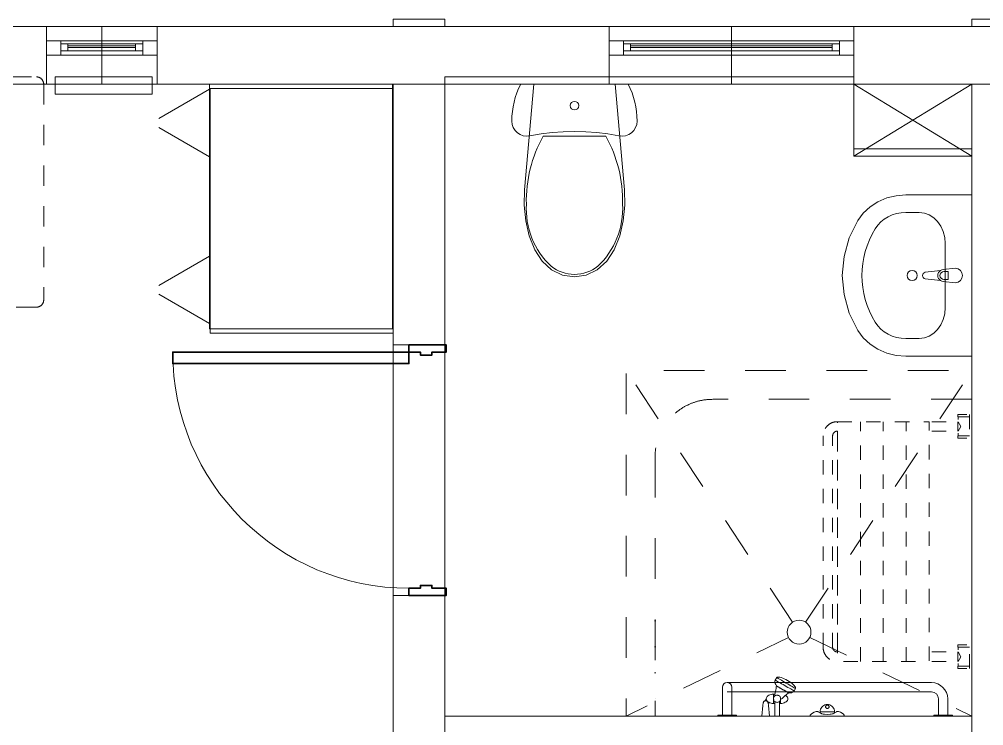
# Model space of a CAD drawing. Header units: millimetres. Extents: x -12392 to 16131, y -4930 to 15514.
# Drawn here: x -6908 to -3559, y 5580 to 8033 of the extents above; entities that cross this region are included whole.
import ezdxf

# ---------------------------------------------------------------- set-up
doc = ezdxf.new("R2010")
doc.units = ezdxf.units.MM
for name, pattern in [('IMPORT-Contour Line', [100, 50, -50]), ('IMPORT-Dashed', [282.222223, 141.111112, -141.111112]), ('IMPORT-Insulation 90', [90, 0, -90, 0, 0]), ('IMPORT-Small Dashed', [141.111111, 70.555556, -70.555556])]:
    doc.linetypes.add(name, pattern=pattern)
for name, color, linetype, lineweight in [('A-Des_ Columns', 250, 'Continuous', 13), ('A-Des_ Columns_Pen_No__183', 7, 'Continuous', 18), ('A-Des_ Columns_Pen_No__81', 251, 'Continuous', 18), ('A-Des_ Fittings General_Pen_No__1', 250, 'Continuous', 13), ('A-Des_ Fittings General_Pen_No__81', 251, 'Continuous', 18), ('A-Des_ Fittings Joinery_Pen_No__81', 251, 'Continuous', 18), ('A-Des_ Fittings Plumbing', 250, 'Continuous', 13), ('A-Des_ Fittings Plumbing_Pen_No__1', 250, 'Continuous', 13), ('A-Des_ Fittings Plumbing_Pen_No__81', 251, 'Continuous', 18), ('A-Des_ Walls', 250, 'Continuous', 13), ('A-Des_ Walls_Pen_No__81', 251, 'Continuous', 18), ('ARCHICAD Windows', 250, 'Continuous', 13), ('ARCHICAD Windows_Pen_No__81', 251, 'Continuous', 18), ('L06 Enlarged Ground Proposed Plan 01_GFEnlarged Proposed Plan 01_dwg', 8, 'Continuous', 13), ('New_A-Des_ Fittings General_Pen_No__1', 250, 'Continuous', 13), ('New_A-Des_ Furniture - Room Chairs _Pen_No__4', 7, 'Continuous', 18), ('New_A-Des_ Walls_Pen_No__27', 7, 'Continuous', 18), ('New_A-Des_ Zones_Pen_No__94', 7, 'Continuous', 18), ('New_ARCHICAD Doors_Pen_No__3', 7, 'Continuous', 18), ('New_ARCHICAD Doors_Pen_No__43', 130, 'Continuous', 35)]:
    doc.layers.add(name, color=color, linetype=linetype, lineweight=lineweight)

# ---------------------------------------------------------------- blocks, each defined once
blk = doc.blocks.new('L06 Enlarged Ground Proposed Plan 01_GFEnlarged Proposed Plan 01_dwg_Wall_21_1-12186666-NEW GROUND FLOOR LAYOUT - ELECTRICAL PROPOSED PLAN 01')
at = {"layer": 'A-Des_ Walls', "color": 10}
for p, q in [((-3510.3, 4128.3), (-3510.3, 6108.3)), ((-3510.3, 4008.3), (-3510.3, 4128.3))]:
    blk.add_line(p, q, dxfattribs=at)
at = {"layer": 'A-Des_ Walls', "color": 10, "flags": 128}
blk.add_lwpolyline([(-3600.3, 8033.3), (-3600.3, 8008.3), (-3510.3, 8008.3), (-3510.3, 8033.3)], close=True, dxfattribs=at)
blk.add_lwpolyline([(-3510.3, 6108.3), (-3510.3, 7808.3), (-3600.3, 7808.3), (-3600.3, 4008.3), (-3510.3, 4008.3)], dxfattribs=at)
at = {"layer": 'A-Des_ Walls_Pen_No__81', "color": 254}
for p, q in [((-3600.3, 7808.3), (-3600.3, 5613.3)), ((-3510.3, 6108.3), (-3510.3, 7808.3)), ((-3510.3, 4128.3), (-3510.3, 6108.3)), ((-3600.3, 5508.3), (-3600.3, 4008.3)), ((-3510.3, 4008.3), (-3510.3, 4128.3))]:
    blk.add_line(p, q, dxfattribs=at)
at = {"layer": 'A-Des_ Walls_Pen_No__81', "color": 254, "flags": 128}
blk.add_lwpolyline([(-3510.3, 8008.3), (-3510.3, 8033.3), (-3600.3, 8033.3), (-3600.3, 8008.3)], dxfattribs=at)
blk = doc.blocks.new('L06 Enlarged Ground Proposed Plan 01_GFEnlarged Proposed Plan 01_dwg_CI Tools Window_6__1-12186691-NEW GROUND FLOOR LAYOUT - ELECTRICAL PROPOSED PLAN 01')
at = {"layer": 'ARCHICAD Windows', "color": 10, "flags": 128}
for points in [[(-6814.2, 7958.3), (-6814.2, 7908.3), (-6764.2, 7908.3), (-6764.2, 7958.3)], [(-6429.2, 7958.3), (-6479.2, 7958.3), (-6479.2, 7908.3), (-6429.2, 7908.3)]]:
    blk.add_lwpolyline(points, close=True, dxfattribs=at)
at = {"layer": 'ARCHICAD Windows_Pen_No__81', "color": 254}
for p, q in [((-6479.2, 7958.3), (-6764.2, 7958.3)), ((-6739.2, 7941.3), (-6504.2, 7941.3)), ((-6764.2, 7908.3), (-6479.2, 7908.3)), ((-6739.2, 7935.3), (-6504.2, 7935.3))]:
    blk.add_line(p, q, dxfattribs=at)
at = {"layer": 'ARCHICAD Windows_Pen_No__81', "color": 254, "flags": 128}
for points in [[(-6814.2, 7958.3), (-6814.2, 7908.3), (-6764.2, 7908.3), (-6764.2, 7958.3)], [(-6429.2, 7958.3), (-6429.2, 7908.3), (-6479.2, 7908.3), (-6479.2, 7958.3)]]:
    blk.add_lwpolyline(points, close=True, dxfattribs=at)
for points in [[(-6504.2, 7923.3), (-6479.2, 7923.3), (-6479.2, 7948.3), (-6504.2, 7948.3), (-6504.2, 7923.3), (-6479.2, 7923.3), (-6479.2, 7948.3), (-6504.2, 7948.3), (-6739.2, 7948.3), (-6764.2, 7948.3), (-6764.2, 7923.3), (-6739.2, 7923.3), (-6739.2, 7948.3), (-6764.2, 7948.3), (-6764.2, 7923.3), (-6739.2, 7923.3)], [(-6739.2, 7948.3), (-6739.2, 7923.3), (-6504.2, 7923.3), (-6504.2, 7948.3)]]:
    blk.add_lwpolyline(points, dxfattribs=at)
blk = doc.blocks.new('L06 Enlarged Ground Proposed Plan 01_GFEnlarged Proposed Plan 01_dwg_CI Tools Window_7__1-12186692-NEW GROUND FLOOR LAYOUT - ELECTRICAL PROPOSED PLAN 01')
at = {"layer": 'ARCHICAD Windows', "color": 10, "flags": 128}
for points in [[(-4860.3, 7958.3), (-4860.3, 7908.3), (-4810.3, 7908.3), (-4810.3, 7958.3)], [(-4010.3, 7958.3), (-4060.3, 7958.3), (-4060.3, 7908.3), (-4010.3, 7908.3)]]:
    blk.add_lwpolyline(points, close=True, dxfattribs=at)
at = {"layer": 'ARCHICAD Windows_Pen_No__81', "color": 254}
for p, q in [((-4060.3, 7958.3), (-4810.3, 7958.3)), ((-4785.3, 7941.3), (-4085.3, 7941.3)), ((-4810.3, 7908.3), (-4060.3, 7908.3)), ((-4785.3, 7935.3), (-4085.3, 7935.3))]:
    blk.add_line(p, q, dxfattribs=at)
at = {"layer": 'ARCHICAD Windows_Pen_No__81', "color": 254, "flags": 128}
for points in [[(-4860.3, 7958.3), (-4860.3, 7908.3), (-4810.3, 7908.3), (-4810.3, 7958.3)], [(-4010.3, 7958.3), (-4010.3, 7908.3), (-4060.3, 7908.3), (-4060.3, 7958.3)]]:
    blk.add_lwpolyline(points, close=True, dxfattribs=at)
for points in [[(-4085.3, 7923.3), (-4060.3, 7923.3), (-4060.3, 7948.3), (-4085.3, 7948.3), (-4085.3, 7923.3), (-4060.3, 7923.3), (-4060.3, 7948.3), (-4085.3, 7948.3), (-4785.3, 7948.3), (-4810.3, 7948.3), (-4810.3, 7923.3), (-4785.3, 7923.3), (-4785.3, 7948.3), (-4810.3, 7948.3), (-4810.3, 7923.3), (-4785.3, 7923.3)], [(-4785.3, 7948.3), (-4785.3, 7923.3), (-4085.3, 7923.3), (-4085.3, 7948.3)]]:
    blk.add_lwpolyline(points, dxfattribs=at)
blk = doc.blocks.new('L06 Enlarged Ground Proposed Plan 01_GFEnlarged Proposed Plan 01_dwg_Wall_39_1-12186696-NEW GROUND FLOOR LAYOUT - ELECTRICAL PROPOSED PLAN 01')
at = {"layer": 'A-Des_ Walls', "color": 10, "flags": 128}
for points in [[(-7782.8, 7808.3), (-6814.2, 7808.3), (-6814.2, 7908.3), (-6814.2, 7958.3), (-6814.2, 8008.3), (-7782.8, 8008.3), (-7782.8, 7958.3), (-7782.8, 7908.3)], [(-6429.2, 8008.3), (-6621.7, 8008.3), (-6621.7, 7958.3), (-6429.2, 7958.3)], [(-4010.3, 8008.3), (-4435.3, 8008.3), (-4435.3, 7958.3), (-4010.3, 7958.3)], [(-6814.2, 7908.3), (-6814.2, 7808.3), (-6621.7, 7808.3), (-6621.7, 7908.3)], [(-4860.3, 7908.3), (-4860.3, 7808.3), (-4435.3, 7808.3), (-4435.3, 7908.3)]]:
    blk.add_lwpolyline(points, close=True, dxfattribs=at)
for points in [[(-6814.2, 7958.3), (-6814.2, 7908.3), (-6621.7, 7908.3), (-6621.7, 7958.3), (-6814.2, 7958.3), (-6621.7, 7958.3), (-6621.7, 8008.3), (-6814.2, 8008.3), (-6814.2, 7958.3)], [(-6621.7, 7908.3), (-6429.2, 7908.3), (-6429.2, 7808.3), (-6621.7, 7808.3), (-6621.7, 7908.3), (-6621.7, 7958.3), (-6429.2, 7958.3), (-6429.2, 7908.3), (-6429.2, 7808.3), (-4860.3, 7808.3), (-4860.3, 7908.3), (-4860.3, 7958.3), (-4860.3, 8008.3), (-6429.2, 8008.3), (-6429.2, 7958.3), (-6429.2, 7908.3), (-6621.7, 7908.3)], [(-4860.3, 7958.3), (-4860.3, 7908.3), (-4435.3, 7908.3), (-4435.3, 7958.3), (-4860.3, 7958.3), (-4435.3, 7958.3), (-4435.3, 8008.3), (-4860.3, 8008.3), (-4860.3, 7958.3)], [(-4435.3, 7908.3), (-4010.3, 7908.3), (-4010.3, 7808.3), (-4435.3, 7808.3), (-4435.3, 7908.3), (-4435.3, 7958.3), (-4010.3, 7958.3), (-4010.3, 7908.3), (-4010.3, 7808.3), (-2822.1, 7808.3), (-2822.1, 7908.3), (-2822.1, 7958.3), (-2822.1, 8008.3), (-4010.3, 8008.3), (-4010.3, 7958.3), (-4010.3, 7908.3), (-4435.3, 7908.3)]]:
    blk.add_lwpolyline(points, dxfattribs=at)
at = {"layer": 'A-Des_ Walls_Pen_No__81', "color": 254, "flags": 128}
blk.add_lwpolyline([(-7782.8, 8008.3), (-6814.2, 8008.3), (-6814.2, 7958.3), (-6814.2, 7908.3), (-6814.2, 7808.3), (-7782.8, 7808.3), (-7782.8, 7908.3), (-7782.8, 7958.3)], close=True, dxfattribs=at)
for points in [[(-5610.3, 7808.3), (-6429.2, 7808.3), (-6429.2, 7908.3), (-6429.2, 7958.3), (-6429.2, 8008.3), (-5610.3, 8008.3)], [(-5430.3, 7808.3), (-4860.3, 7808.3), (-4860.3, 7908.3), (-4860.3, 7958.3), (-4860.3, 8008.3), (-5430.3, 8008.3)], [(-3600.3, 7808.3), (-4010.3, 7808.3), (-4010.3, 7908.3), (-4010.3, 7958.3), (-4010.3, 8008.3), (-3600.3, 8008.3)]]:
    blk.add_lwpolyline(points, dxfattribs=at)
for name in ['L06 Enlarged Ground Proposed Plan 01_GFEnlarged Proposed Plan 01_dwg_CI Tools Window_6__1-12186691-NEW GROUND FLOOR LAYOUT - ELECTRICAL PROPOSED PLAN 01', 'L06 Enlarged Ground Proposed Plan 01_GFEnlarged Proposed Plan 01_dwg_CI Tools Window_7__1-12186692-NEW GROUND FLOOR LAYOUT - ELECTRICAL PROPOSED PLAN 01']:
    blk.add_blockref(name, (0, 0))
blk = doc.blocks.new('L06 Enlarged Ground Proposed Plan 01_GFEnlarged Proposed Plan 01_dwg_Wall_74_1-12186747-NEW GROUND FLOOR LAYOUT - ELECTRICAL PROPOSED PLAN 01')
at = {"layer": 'A-Des_ Walls', "color": 10, "flags": 128}
blk.add_lwpolyline([(-5430.3, 5508.3), (-3600.3, 5508.3), (-3600.3, 5613.3), (-5430.3, 5613.3)], close=True, dxfattribs=at)
at = {"layer": 'A-Des_ Walls_Pen_No__81', "color": 254}
for p, q in [((-3600.3, 5613.3), (-5430.3, 5613.3)), ((-5430.3, 5508.3), (-3600.3, 5508.3))]:
    blk.add_line(p, q, dxfattribs=at)
blk = doc.blocks.new('L06 Enlarged Ground Proposed Plan 01_GFEnlarged Proposed Plan 01_dwg_Column_7_1-12186860-NEW GROUND FLOOR LAYOUT - ELECTRICAL PROPOSED PLAN 01')
at = {"layer": 'A-Des_ Columns', "color": 10, "flags": 128}
blk.add_lwpolyline([(-4010.3, 7558.3), (-3600.3, 7558.3), (-3600.3, 7808.3), (-4010.3, 7808.3)], close=True, dxfattribs=at)
at = {"layer": 'A-Des_ Columns_Pen_No__81', "color": 254, "flags": 128}
blk.add_lwpolyline([(-4010.3, 7558.3), (-3600.3, 7558.3), (-3600.3, 7808.3), (-4010.3, 7808.3)], close=True, dxfattribs=at)
blk = doc.blocks.new('L06 Enlarged Ground Proposed Plan 01_GFEnlarged Proposed Plan 01_dwg_Shower Seat_42__1-12186896-NEW GROUND FLOOR LAYOUT - ELECTRICAL PROPOSED PLAN 01')
at = {"layer": 'A-Des_ Fittings General_Pen_No__81', "color": 254, "linetype": 'IMPORT-Contour Line'}
for p, q in [((-3987.6, 5802.7), (-3987.6, 6635.7)), ((-3907.8, 5802.7), (-3907.8, 6635.7)), ((-3828.1, 5802.7), (-3828.1, 6635.7)), ((-3608.3, 6652.2), (-3649.3, 6652.2)), ((-3649.3, 6635.7), (-3649.3, 6602.7)), ((-3608.3, 6660.2), (-3608.3, 6578.2)), ((-4067.3, 6602.7), (-4067.3, 5835.7)), ((-4116.8, 5852.2), (-4116.8, 6586.2)), ((-4083.8, 5852.2), (-4083.8, 6586.2)), ((-3608.3, 6586.2), (-3649.3, 6586.2)), ((-3608.3, 5852.2), (-3649.3, 5852.2)), ((-3649.3, 5802.7), (-3649.3, 5835.7)), ((-3608.3, 5778.2), (-3608.3, 5860.2)), ((-3608.3, 5786.2), (-3649.3, 5786.2))]:
    blk.add_line(p, q, dxfattribs=at)
at = {"layer": 'A-Des_ Fittings General_Pen_No__81', "color": 254, "linetype": 'IMPORT-Contour Line', "flags": 128}
for points in [[(-4067.3, 6635.7), (-3748.3, 6635.7), (-3748.3, 5802.7), (-4067.3, 5802.7)], [(-3600.3, 6660.2), (-3600.3, 6578.2), (-3649.3, 6578.2), (-3649.3, 6586.2), (-3647.3, 6586.2), (-3647.3, 6602.7), (-3748.3, 6602.7), (-3748.3, 6635.7), (-3647.3, 6635.7), (-3647.3, 6652.2), (-3649.3, 6652.2), (-3649.3, 6660.2)], [(-3600.3, 5778.2), (-3600.3, 5860.2), (-3649.3, 5860.2), (-3649.3, 5852.2), (-3647.3, 5852.2), (-3647.3, 5835.7), (-3748.3, 5835.7), (-3748.3, 5802.7), (-3647.3, 5802.7), (-3647.3, 5786.2), (-3649.3, 5786.2), (-3649.3, 5778.2)]]:
    blk.add_lwpolyline(points, close=True, dxfattribs=at)
for points in [[(-3647.3, 6635.7), (-3638.9, 6619.2), (-3647.3, 6602.7)], [(-3647.3, 5802.7), (-3638.9, 5819.2), (-3647.3, 5835.7)]]:
    blk.add_lwpolyline(points, dxfattribs=at)
at = {"layer": 'A-Des_ Fittings General_Pen_No__81', "color": 254, "linetype": 'IMPORT-Contour Line'}
for centre, radius, start, end in [((-4067.3, 6586.2), 49.5, 90, 180), ((-4067.3, 6586.2), 16.5, 90, 180), ((-4067.3, 5852.2), 49.5, 180, 270), ((-4067.3, 5852.2), 16.5, 180, 270)]:
    blk.add_arc(centre, radius, start, end, dxfattribs=at)
blk = doc.blocks.new('L06 Enlarged Ground Proposed Plan 01_GFEnlarged Proposed Plan 01_dwg_Basin 24_43__1-12186897-NEW GROUND FLOOR LAYOUT - ELECTRICAL PROPOSED PLAN 01')
at = {"layer": 'A-Des_ Fittings Plumbing', "color": 10, "flags": 128}
blk.add_lwpolyline([(-3600.3, 7423.3), (-3829.4, 7423.3), (-3863.1, 7420.6), (-3895.8, 7412.6), (-3926.3, 7399.5), (-3953.7, 7381.8), (-3977.2, 7360), (-3995.9, 7334.8), (-4025.8, 7274), (-4044.1, 7209.5), (-4050.3, 7143.3), (-4044.1, 7077.1), (-4025.8, 7012.7), (-3995.9, 6951.8), (-3977.2, 6926.6), (-3953.7, 6904.8), (-3926.3, 6887.1), (-3895.8, 6874), (-3863.1, 6866), (-3829.4, 6863.3), (-3600.3, 6863.3)], close=True, dxfattribs=at)
at = {"layer": 'A-Des_ Fittings Plumbing_Pen_No__81', "color": 254}
for p, q in [((-3783.6, 7362.4), (-3829.4, 7362.4)), ((-3692.6, 7032.4), (-3692.6, 7254.2)), ((-3657.6, 7168.3), (-3699.6, 7164.3)), ((-3709.1, 7161), (-3762, 7154.4)), ((-3762, 7132.2), (-3709.1, 7125.6)), ((-3699.6, 7122.3), (-3657.6, 7118.3)), ((-3783.6, 6924.2), (-3829.4, 6924.2))]:
    blk.add_line(p, q, dxfattribs=at)
at = {"layer": 'A-Des_ Fittings Plumbing_Pen_No__81', "color": 254, "flags": 128}
blk.add_lwpolyline([(-3600.3, 7423.3), (-3829.4, 7423.3), (-3863.1, 7420.6), (-3895.8, 7412.6), (-3926.3, 7399.5), (-3953.7, 7381.8), (-3977.2, 7360), (-3995.9, 7334.8), (-4025.8, 7274), (-4044.1, 7209.5), (-4050.3, 7143.3), (-4044.1, 7077.1), (-4025.8, 7012.7), (-3995.9, 6951.8), (-3977.2, 6926.6), (-3953.7, 6904.8), (-3926.3, 6887.1), (-3895.8, 6874), (-3863.1, 6866), (-3829.4, 6863.3), (-3600.3, 6863.3)], close=True, dxfattribs=at)
blk.add_lwpolyline([(-3697.4, 7156.9), (-3682.5, 7156.9), (-3682.5, 7129.7), (-3697.4, 7129.7)], dxfattribs=at)
at = {"layer": 'A-Des_ Fittings Plumbing_Pen_No__81', "color": 254}
blk.add_circle((-3807.4, 7143.3), 17.5, dxfattribs=at)
for centre, radius, start, end in [((-3657.6, 7143.3), 25, 270, 90), ((-3760.6, 7143.3), 11.2, 97.1389, 262.8611), ((-3697.7, 7143.3), 21.1, 122.771, 237.229), ((-3697.4, 7143.3), 13.6, 90, 270), ((-3697.7, 7143.3), 21.1, 95.1696, 122.771), ((-3697.7, 7143.3), 21.1, 237.229, 264.8304)]:
    blk.add_arc(centre, radius, start, end, dxfattribs=at)
for centre, major_axis, ratio, start_param, end_param in [((-3829.4, 7254.2), (121.2, 0), 0.892754, 1.570796, 2.644618), ((-3783.6, 7254.1), (0, 108.3), 0.83962, 4.712389, 6.283185), ((-3600.3, 7143.3), (381.8, 0), 0.892754, 2.644618, 3.638567), ((-3783.6, 7032.5), (0, 108.3), 0.83962, 3.141593, 4.712389), ((-3829.4, 7032.4), (121.2, 0), 0.892754, 3.638567, 4.712389)]:
    blk.add_ellipse(centre, major_axis=major_axis, ratio=ratio, start_param=start_param, end_param=end_param, dxfattribs=at)
blk = doc.blocks.new('L06 Enlarged Ground Proposed Plan 01_GFEnlarged Proposed Plan 01_dwg_Grab Rail Bend Up _1030_68__1-12186922-NEW GROUND FLOOR LAYOUT - ELECTRICAL PROPOSED PLAN 01')
at = {"layer": 'A-Des_ Fittings General_Pen_No__81', "color": 254}
for p, q in [((-3740.3, 5729.3), (-4450.3, 5729.3)), ((-4450.3, 5697.3), (-3740.3, 5697.3))]:
    blk.add_line(p, q, dxfattribs=at)
at = {"layer": 'A-Des_ Fittings General_Pen_No__81', "color": 254, "flags": 128}
for points in [[(-4466.3, 5713.3), (-4466.3, 5616.3), (-4434.3, 5616.3), (-4434.3, 5713.3)], [(-3716.3, 5673.3), (-3716.3, 5616.3), (-3684.3, 5616.3), (-3684.3, 5673.3)]]:
    blk.add_lwpolyline(points, dxfattribs=at)
for points in [[(-4482.8, 5616.3), (-4417.8, 5616.3), (-4417.8, 5613.3), (-4482.8, 5613.3), (-4482.8, 5616.3), (-4417.8, 5616.3), (-4417.8, 5613.3), (-4482.8, 5613.3)], [(-3732.8, 5616.3), (-3667.8, 5616.3), (-3667.8, 5613.3), (-3732.8, 5613.3)]]:
    blk.add_lwpolyline(points, close=True, dxfattribs=at)
at = {"layer": 'A-Des_ Fittings General_Pen_No__81', "color": 254}
for centre, radius, end in [((-4450.3, 5713.3), 16, 180), ((-3740.3, 5673.3), 56, 90), ((-3740.3, 5673.3), 24, 90)]:
    blk.add_arc(centre, radius, 0, end, dxfattribs=at)
blk = doc.blocks.new('L06 Enlarged Ground Proposed Plan 01_GFEnlarged Proposed Plan 01_dwg_Overstuffed Chair 24-12186955-NEW GROUND FLOOR LAYOUT - ELECTRICAL PROPOSED PLAN 01')
at = {"layer": 'New_A-Des_ Furniture - Room Chairs _Pen_No__4', "color": 253, "linetype": 'IMPORT-Small Dashed'}
for p, q in [((-7652.2, 7058.7), (-7652.2, 7807.9)), ((-7626.8, 7833.3), (-7539.4, 7833.3)), ((-7514, 7807.9), (-7514, 7058.7)), ((-6961.5, 7058.7), (-6961.5, 7807.9)), ((-6936.1, 7833.3), (-6848.8, 7833.3)), ((-6823.4, 7807.9), (-6823.4, 7058.7)), ((-7025, 7793.3), (-7450.5, 7793.3)), ((-7514, 7729.8), (-7514, 7656.8)), ((-6961.5, 7656.8), (-6961.5, 7729.8)), ((-7450.5, 7593.3), (-7025, 7593.3)), ((-7539.4, 7033.3), (-7626.8, 7033.3)), ((-6848.8, 7033.3), (-6936.1, 7033.3))]:
    blk.add_line(p, q, dxfattribs=at)
at = {"layer": 'New_A-Des_ Furniture - Room Chairs _Pen_No__4', "color": 253, "linetype": 'IMPORT-Small Dashed', "flags": 128}
blk.add_lwpolyline([(-7514, 7033.3), (-7514, 7833.3), (-6961.5, 7833.3), (-6961.5, 7033.3)], close=True, dxfattribs=at)
at = {"layer": 'New_A-Des_ Furniture - Room Chairs _Pen_No__4', "color": 253, "linetype": 'IMPORT-Small Dashed'}
for centre, radius, start, end in [((-7626.8, 7807.9), 25.4, 90, 180), ((-7539.4, 7807.9), 25.4, 0, 90), ((-6936.1, 7807.9), 25.4, 90, 180), ((-6848.8, 7807.9), 25.4, 0, 90), ((-7450.5, 7729.8), 63.5, 90, 180), ((-7025, 7729.8), 63.5, 0, 90), ((-7450.5, 7656.8), 63.5, 180, 270), ((-7025, 7656.8), 63.5, 270, 0), ((-7626.8, 7058.7), 25.4, 180, 270), ((-7539.4, 7058.7), 25.4, 270, 0), ((-6936.1, 7058.7), 25.4, 180, 270), ((-6848.8, 7058.7), 25.4, 270, 0)]:
    blk.add_arc(centre, radius, start, end, dxfattribs=at)
blk = doc.blocks.new('L06 Enlarged Ground Proposed Plan 01_GFEnlarged Proposed Plan 01_dwg_Blind _1564_106__1-12186971-NEW GROUND FLOOR LAYOUT - ELECTRICAL PROPOSED PLAN 01')
at = {"layer": 'A-Des_ Fittings General_Pen_No__81', "color": 254, "flags": 128}
blk.add_lwpolyline([(-6783.3, 7773.3), (-6783.3, 7833.3), (-6447.2, 7833.3), (-6447.2, 7773.3)], close=True, dxfattribs=at)
blk = doc.blocks.new('L06 Enlarged Ground Proposed Plan 01_GFEnlarged Proposed Plan 01_dwg_WC 24_161__1-12187190-NEW GROUND FLOOR LAYOUT - ELECTRICAL PROPOSED PLAN 01')
at = {"layer": 'A-Des_ Fittings Plumbing', "color": 10, "flags": 128}
for points in [[(-5167.1, 7808.3), (-5174.2, 7793.2), (-5180.4, 7777.8), (-5185.7, 7762), (-5190, 7745.9), (-5193.4, 7729.6), (-5195.9, 7713.1), (-5197.3, 7696.5), (-5197.8, 7679.8), (-5196.5, 7668.3), (-5192.7, 7657.3), (-5186.6, 7647.5), (-5178.5, 7639.2), (-5168.8, 7632.9), (-5157.9, 7628.9), (-5146.4, 7627.3), (-5134.8, 7628.4), (-5096.5, 7635.1), (-5058, 7640), (-5019.2, 7642.9), (-4980.3, 7643.9), (-4941.4, 7642.9), (-4902.7, 7640), (-4864.1, 7635.1), (-4825.8, 7628.4), (-4814.3, 7627.3), (-4802.7, 7628.9), (-4791.8, 7632.9), (-4782.1, 7639.2), (-4774, 7647.5), (-4767.9, 7657.3), (-4764.1, 7668.3), (-4762.8, 7679.8), (-4763.3, 7696.5), (-4764.8, 7713.1), (-4767.2, 7729.6), (-4770.6, 7745.9), (-4775, 7762), (-4780.2, 7777.8), (-4786.4, 7793.2), (-4793.5, 7808.3)], [(-5149.7, 7333.6), (-5137.3, 7281.6), (-5118.3, 7232.4), (-5092.7, 7193.5), (-5059.7, 7163.6), (-5021.4, 7144.8), (-4980.3, 7138.3), (-4939.3, 7144.8), (-4901, 7163.6), (-4867.9, 7193.5), (-4842.3, 7232.4), (-4823.3, 7281.6), (-4810.9, 7333.6), (-4805.4, 7387.4), (-4807, 7441.5), (-4839.3, 7808.3), (-5121.3, 7808.3), (-5153.7, 7441.5), (-5155.2, 7387.4)]]:
    blk.add_lwpolyline(points, close=True, dxfattribs=at)
at = {"layer": 'A-Des_ Fittings Plumbing_Pen_No__81', "color": 254, "flags": 128}
for points in [[(-5167.1, 7808.3), (-5174.2, 7793.2), (-5180.4, 7777.8), (-5185.7, 7762), (-5190, 7745.9), (-5193.4, 7729.6), (-5195.9, 7713.1), (-5197.3, 7696.5), (-5197.8, 7679.8), (-5196.5, 7668.3), (-5192.7, 7657.3), (-5186.6, 7647.5), (-5178.5, 7639.2), (-5168.8, 7632.9), (-5157.9, 7628.9), (-5146.4, 7627.3), (-5134.8, 7628.4), (-5096.5, 7635.1), (-5058, 7640), (-5019.2, 7642.9), (-4980.3, 7643.9), (-4941.4, 7642.9), (-4902.7, 7640), (-4864.1, 7635.1), (-4825.8, 7628.4), (-4814.3, 7627.3), (-4802.7, 7628.9), (-4791.8, 7632.9), (-4782.1, 7639.2), (-4774, 7647.5), (-4767.9, 7657.3), (-4764.1, 7668.3), (-4762.8, 7679.8), (-4763.3, 7696.5), (-4764.8, 7713.1), (-4767.2, 7729.6), (-4770.6, 7745.9), (-4775, 7762), (-4780.2, 7777.8), (-4786.4, 7793.2), (-4793.5, 7808.3)], [(-5149.7, 7333.6), (-5137.3, 7281.6), (-5118.3, 7232.4), (-5092.7, 7193.5), (-5059.7, 7163.6), (-5021.4, 7144.8), (-4980.3, 7138.3), (-4939.3, 7144.8), (-4901, 7163.6), (-4867.9, 7193.5), (-4842.3, 7232.4), (-4823.3, 7281.6), (-4810.9, 7333.6), (-4805.4, 7387.4), (-4807, 7441.5), (-4839.3, 7808.3), (-5121.3, 7808.3), (-5153.7, 7441.5), (-5155.2, 7387.4)]]:
    blk.add_lwpolyline(points, close=True, dxfattribs=at)
blk.add_lwpolyline([(-4871.4, 7627.2), (-4980.3, 7627.2), (-5089.3, 7627.2)], dxfattribs=at)
at = {"layer": 'A-Des_ Fittings Plumbing_Pen_No__81', "color": 254}
blk.add_ellipse((-4980.3, 7733.3), major_axis=(15, 0), ratio=0.999724, dxfattribs=at)
for centre, major_axis, start_param, end_param in [((-4722.2, 7402.2), (0, 445.5), 1.041392, 1.594412), ((-5238.4, 7402.2), (0, 445.5), 4.688771, 5.241791), ((-4890.9, 7376.7), (0, 269.1), 1.515065, 2.415654), ((-5069.8, 7376.7), (0, 269.1), 3.867528, 4.768116), ((-4979.5, 7292.5), (0, 145.1), 2.509088, 3.135732), ((-4981.1, 7292.5), (0, 145.1), 3.147454, 3.774097)]:
    blk.add_ellipse(centre, major_axis=major_axis, ratio=0.954628, start_param=start_param, end_param=end_param, dxfattribs=at)
blk = doc.blocks.new('L06 Enlarged Ground Proposed Plan 01_GFEnlarged Proposed Plan 01_dwg_Shower Tapware _1483_162__1-12187191-NEW GROUND FLOOR LAYOUT - ELECTRICAL PROPOSED PLAN 01')
at = {"layer": 'A-Des_ Fittings Plumbing_Pen_No__81', "color": 254}
for p, q in [((-4314.8, 5670.9), (-4314.1, 5671.9)), ((-4307.5, 5657), (-4305.7, 5658.9)), ((-4126.9, 5628.3), (-4127.2, 5628.3))]:
    blk.add_line(p, q, dxfattribs=at)
at = {"layer": 'A-Des_ Fittings Plumbing_Pen_No__81', "color": 254, "flags": 128}
for points in [[(-4281.4, 5703.1), (-4280.1, 5710.2), (-4279.3, 5715), (-4278.7, 5717.9), (-4278.8, 5718), (-4281.6, 5722.4), (-4283.4, 5726.8), (-4284.2, 5730.9), (-4284, 5734.7), (-4282.8, 5738), (-4277.8, 5746.6), (-4276.4, 5747.8), (-4274.1, 5748.5), (-4270.9, 5748.4), (-4266.9, 5747.8), (-4262.3, 5746.6), (-4257.2, 5744.8), (-4251.7, 5742.4), (-4246, 5739.7), (-4240.3, 5736.5), (-4234.7, 5733.1), (-4229.5, 5729.6), (-4224.7, 5726), (-4220.6, 5722.5), (-4217.2, 5719.1), (-4214.7, 5716), (-4213.1, 5713.2), (-4212.4, 5710.9), (-4212.8, 5709.1), (-4217.8, 5700.5), (-4220, 5697.7), (-4223.2, 5695.7), (-4227.2, 5694.3), (-4231.8, 5693.7), (-4237.1, 5693.9), (-4237.2, 5693.9), (-4239.5, 5692), (-4243.1, 5688.9), (-4246.5, 5686), (-4248.6, 5684.2), (-4251.7, 5681.5), (-4254.6, 5679), (-4257.2, 5676.8), (-4259.6, 5674.7), (-4261.8, 5672.9), (-4263.8, 5671.3), (-4264.6, 5670.7)], [(-4217.8, 5700.5), (-4218.3, 5700.8), (-4219.8, 5701.6), (-4222.2, 5703), (-4225.4, 5704.9), (-4229.4, 5707.2), (-4234, 5709.8), (-4239.2, 5712.8), (-4244.6, 5716), (-4250.3, 5719.2), (-4255.9, 5722.5), (-4261.4, 5725.6), (-4266.5, 5728.6), (-4271.2, 5731.3), (-4275.2, 5733.6), (-4278.4, 5735.5), (-4280.8, 5736.8), (-4282.3, 5737.7), (-4282.8, 5738)], [(-4277.8, 5746.6), (-4277.3, 5746.3), (-4275.8, 5745.5), (-4273.4, 5744.1), (-4270.2, 5742.2), (-4266.2, 5739.9), (-4261.5, 5737.3), (-4256.4, 5734.3), (-4250.9, 5731.1), (-4245.3, 5727.9), (-4239.6, 5724.6), (-4234.2, 5721.5), (-4229, 5718.5), (-4224.4, 5715.8), (-4220.4, 5713.5), (-4217.2, 5711.6), (-4214.8, 5710.3), (-4213.3, 5709.4), (-4212.8, 5709.1)], [(-4281.4, 5703.7), (-4282.2, 5699.1), (-4283, 5695.4), (-4283.6, 5692), (-4284.2, 5688.9), (-4284.6, 5686.1), (-4285, 5683.5), (-4285.2, 5682.5)], [(-4278.7, 5717.9), (-4278.6, 5717.9), (-4278.4, 5717.7), (-4278.2, 5717.7), (-4278.2, 5717.6)], [(-4237.2, 5693.9), (-4237.6, 5694.1), (-4237.6, 5694.2), (-4237.7, 5694.2), (-4238.1, 5694.5), (-4238.5, 5694.6), (-4238.8, 5694.9), (-4238.9, 5695), (-4239.1, 5695), (-4239.3, 5695.1), (-4240.1, 5695.5), (-4240.9, 5696.1), (-4241.8, 5696.5), (-4242.2, 5696.7), (-4243.6, 5697.6), (-4244.8, 5698.2), (-4244.9, 5698.3), (-4246.7, 5699.4), (-4247.7, 5699.9), (-4248.5, 5700.4), (-4250.3, 5701.4), (-4251, 5701.8), (-4252.3, 5702.6), (-4254.1, 5703.6), (-4254.4, 5703.8), (-4256.3, 5704.8), (-4258, 5705.9), (-4260.2, 5707.1), (-4261.6, 5707.9), (-4261.9, 5708.1), (-4264, 5709.3), (-4265, 5709.9), (-4265.7, 5710.3), (-4267.5, 5711.4), (-4268.3, 5711.8), (-4269.2, 5712.4), (-4270.7, 5713.2), (-4271.3, 5713.5), (-4272.3, 5714.2), (-4273.4, 5714.8), (-4273.8, 5715), (-4274.9, 5715.8), (-4275.5, 5716.1), (-4275.9, 5716.3), (-4276.7, 5716.8), (-4276.9, 5716.9), (-4277.1, 5717), (-4277.2, 5717), (-4277.5, 5717.2), (-4277.8, 5717.4), (-4278.2, 5717.6)], [(-4320, 5665.4), (-4319.2, 5666.4), (-4317.2, 5668.5), (-4314.1, 5671.6)], [(-4284.8, 5657.1), (-4289.3, 5657.1), (-4293.6, 5657.3), (-4297.8, 5658), (-4301.8, 5659.2), (-4305.3, 5660.9), (-4308.4, 5662.9), (-4310.9, 5665.2), (-4312.8, 5667.8), (-4313.9, 5670.5), (-4314.3, 5673.3), (-4313.9, 5676.1), (-4312.8, 5678.9), (-4310.9, 5681.4), (-4308.4, 5683.8), (-4305.3, 5685.8), (-4301.8, 5687.4), (-4297.8, 5688.6), (-4293.6, 5689.3), (-4289.3, 5689.6), (-4284, 5689.6)], [(-4305.8, 5658.7), (-4304.2, 5660.3), (-4304.2, 5660.3)], [(-4289.3, 5689.6), (-4289.3, 5689.3), (-4289.3, 5688.6), (-4289.3, 5687.4), (-4289.3, 5685.8), (-4289.3, 5683.8), (-4289.3, 5681.4), (-4289.3, 5678.9), (-4289.3, 5676.1), (-4289.3, 5673.3), (-4289.1, 5675.5), (-4288.5, 5677.6), (-4287.6, 5679.6), (-4286.4, 5681.4), (-4284.8, 5682.9), (-4283, 5684.1), (-4281.1, 5685.1), (-4278.9, 5685.6)], [(-4289.3, 5657.1), (-4289.3, 5657.3), (-4289.3, 5658), (-4289.3, 5659.2), (-4289.3, 5660.9), (-4289.3, 5662.9), (-4289.3, 5665.2), (-4289.3, 5667.8), (-4289.3, 5670.5), (-4289.3, 5673.3), (-4289.1, 5671.1), (-4288.5, 5669), (-4287.6, 5667.1), (-4286.4, 5665.3), (-4284.8, 5663.7), (-4283, 5662.5), (-4281.1, 5661.6), (-4278.9, 5661), (-4276.8, 5660.8), (-4274.6, 5661), (-4272.5, 5661.6), (-4270.5, 5662.5), (-4268.7, 5663.7), (-4267.2, 5665.3), (-4266, 5667.1), (-4265, 5669), (-4264.5, 5671.1), (-4264.3, 5673.3), (-4264.5, 5675.5), (-4265, 5677.6), (-4266, 5679.6), (-4267.2, 5681.4), (-4268.7, 5682.9), (-4270.5, 5684.1), (-4272.5, 5685.1), (-4274.6, 5685.6), (-4276.8, 5685.8), (-4278.9, 5685.6)], [(-4268.8, 5663.7), (-4268.8, 5613.3), (-4268.9, 5613.3), (-4269.3, 5613.3), (-4269.9, 5613.3), (-4270.6, 5613.3), (-4271.6, 5613.3), (-4272.8, 5613.3), (-4274, 5613.3), (-4275.4, 5613.3), (-4276.8, 5613.3), (-4278.2, 5613.3), (-4279.5, 5613.3), (-4280.8, 5613.3), (-4281.9, 5613.3), (-4282.9, 5613.3), (-4283.7, 5613.3), (-4284.3, 5613.3), (-4284.7, 5613.3), (-4284.8, 5613.3), (-4284.8, 5663.7)], [(-4268.8, 5657.1), (-4264.3, 5657.1), (-4259.9, 5657.3), (-4255.7, 5658), (-4251.8, 5659.2), (-4248.2, 5660.9), (-4245.1, 5662.9), (-4242.6, 5665.2), (-4240.8, 5667.8), (-4239.7, 5670.5), (-4239.3, 5673.3), (-4239.7, 5676.1), (-4240.8, 5678.9), (-4242.6, 5681.4), (-4245.1, 5683.8), (-4247.4, 5685.2)], [(-4264.3, 5657.1), (-4264.3, 5657.3), (-4264.3, 5658), (-4264.3, 5659.2), (-4264.3, 5660.9), (-4264.3, 5662.9), (-4264.3, 5665.2), (-4264.3, 5667.8), (-4264.3, 5670.5), (-4264.3, 5670.9)], [(-4077.2, 5624), (-4077.2, 5628.3), (-4077.6, 5632.7), (-4078.8, 5636.9), (-4080.6, 5640.8), (-4083.1, 5644.4), (-4086.2, 5647.5), (-4089.7, 5650), (-4093.7, 5651.8), (-4097.9, 5652.9), (-4102.2, 5653.3), (-4106.6, 5652.9), (-4110.8, 5651.8), (-4114.7, 5650), (-4118.3, 5647.5), (-4121.4, 5644.4), (-4123.9, 5640.8), (-4125.7, 5636.9), (-4126.9, 5632.7), (-4127.2, 5628.3), (-4127.2, 5624)], [(-4106.6, 5628.3), (-4110.8, 5628.3), (-4114.7, 5628.3), (-4118.3, 5628.3), (-4121.4, 5628.3), (-4123.9, 5628.3), (-4125.7, 5628.3), (-4126.9, 5628.3)], [(-4089.7, 5628.3), (-4093.7, 5628.3), (-4097.9, 5628.3), (-4102.2, 5628.3), (-4106.6, 5628.3)], [(-4077.2, 5628.3), (-4077.6, 5628.3), (-4078.8, 5628.3), (-4080.6, 5628.3), (-4083.1, 5628.3), (-4086.2, 5628.3), (-4089.7, 5628.3)]]:
    blk.add_lwpolyline(points, dxfattribs=at)
for points in [[(-4327.4, 5637), (-4327.7, 5633.3), (-4328.1, 5629.4), (-4328.4, 5625.4), (-4328.8, 5621.3), (-4329.2, 5617), (-4329.5, 5613.3), (-4329.4, 5613.3), (-4329.4, 5613.3), (-4328.9, 5613.3), (-4328.8, 5613.3), (-4328.2, 5613.3), (-4327.9, 5613.3), (-4327.1, 5613.3), (-4326.6, 5613.3), (-4325.7, 5613.3), (-4324.9, 5613.3), (-4324, 5613.3), (-4323, 5613.3), (-4322, 5613.3), (-4320.9, 5613.3), (-4319.9, 5613.3), (-4318.6, 5613.3), (-4317.6, 5613.3), (-4316.3, 5613.3), (-4315.3, 5613.3), (-4314, 5613.3), (-4313, 5613.3), (-4311.7, 5613.3), (-4310.7, 5613.3), (-4309.6, 5613.3), (-4308.6, 5613.3), (-4307.7, 5613.3), (-4306.7, 5613.3), (-4306.1, 5613.3), (-4305.2, 5613.3), (-4304.8, 5613.3), (-4304, 5613.3), (-4303.8, 5613.3), (-4303.3, 5613.3), (-4303.3, 5613.3), (-4303.2, 5613.3), (-4303.1, 5613.3), (-4303.5, 5617), (-4303.8, 5621.3), (-4304.2, 5625.4), (-4304.6, 5629.4), (-4304.9, 5633.3), (-4305.2, 5637), (-4305.6, 5640.5), (-4305.7, 5642.2), (-4306, 5645.4), (-4306.3, 5648.3), (-4306.6, 5650.9), (-4306.9, 5653.3), (-4307.2, 5655.2), (-4307.4, 5656.9), (-4307.7, 5658.1), (-4308.1, 5659.6), (-4308.3, 5660.5), (-4309, 5661.8), (-4309.2, 5662.2), (-4310, 5663.4), (-4311, 5664.4), (-4312.2, 5665.3), (-4313.5, 5665.9), (-4314.9, 5666.2), (-4316.3, 5666.4), (-4317.7, 5666.2), (-4319.1, 5665.9), (-4320.4, 5665.3), (-4321.6, 5664.4), (-4322.6, 5663.4), (-4323.4, 5662.2), (-4323.7, 5661.8), (-4324.3, 5660.5), (-4324.5, 5659.6), (-4324.9, 5658.1), (-4325.2, 5656.9), (-4325.4, 5655.2), (-4325.7, 5653.3), (-4326, 5650.9), (-4326.3, 5648.3), (-4326.6, 5645.4), (-4326.9, 5642.2)], [(-4122.8, 5621.9), (-4120.9, 5621.4), (-4116.1, 5620.2), (-4112.7, 5619.2), (-4112.2, 5619.2), (-4102.2, 5618.3), (-4092.3, 5619.2), (-4091.8, 5619.2), (-4088.4, 5620.2), (-4083.6, 5621.4), (-4081.7, 5621.9), (-4078.8, 5623.3), (-4077.1, 5624.1), (-4072.7, 5626.2), (-4072.6, 5626.2), (-4072.2, 5626.4), (-4070.4, 5627.6), (-4069, 5628.6), (-4068.9, 5628.7), (-4068.2, 5629.2), (-4067.8, 5629.5), (-4067.7, 5629.6), (-4063.7, 5628.6), (-4056.3, 5626.2), (-4050.3, 5623.3), (-4045.9, 5620.2), (-4043.2, 5616.8), (-4042.2, 5613.3), (-4043.2, 5613.3), (-4045.9, 5613.3), (-4050.3, 5613.3), (-4056.3, 5613.3), (-4063.7, 5613.3), (-4072.2, 5613.3), (-4081.7, 5613.3), (-4091.8, 5613.3), (-4102.2, 5613.3), (-4112.7, 5613.3), (-4122.8, 5613.3), (-4132.2, 5613.3), (-4140.8, 5613.3), (-4148.2, 5613.3), (-4154.2, 5613.3), (-4158.6, 5613.3), (-4161.3, 5613.3), (-4162.2, 5613.3), (-4161.3, 5616.8), (-4158.6, 5620.2), (-4154.2, 5623.3), (-4148.2, 5626.2), (-4140.8, 5628.6), (-4136.8, 5629.6), (-4136.7, 5629.5), (-4136.3, 5629.2), (-4135.5, 5628.7), (-4135.5, 5628.6), (-4134.1, 5627.6), (-4132.2, 5626.4), (-4131.9, 5626.2), (-4131.8, 5626.2), (-4127.4, 5624.1), (-4125.7, 5623.3)], [(-4106.1, 5649.9), (-4105.2, 5650.5), (-4104.3, 5651), (-4103.3, 5651.2), (-4102.2, 5651.3), (-4101.2, 5651.2), (-4100.2, 5651), (-4099.2, 5650.5), (-4098.4, 5649.9), (-4097.6, 5649.2), (-4097, 5648.3), (-4096.6, 5647.4), (-4096.3, 5646.4), (-4096.2, 5645.3), (-4096.3, 5644.3), (-4096.6, 5643.3), (-4097, 5642.3), (-4097.6, 5641.5), (-4098.4, 5640.7), (-4099.2, 5640.1), (-4100.2, 5639.7), (-4101.2, 5639.4), (-4102.2, 5639.3), (-4103.3, 5639.4), (-4104.3, 5639.7), (-4105.2, 5640.1), (-4106.1, 5640.7), (-4106.8, 5641.5), (-4107.4, 5642.3), (-4107.9, 5643.3), (-4108.2, 5644.3), (-4108.2, 5645.3), (-4108.2, 5646.4), (-4107.9, 5647.4), (-4107.4, 5648.3), (-4106.8, 5649.2)]]:
    blk.add_lwpolyline(points, close=True, dxfattribs=at)
blk = doc.blocks.new('L06 Enlarged Ground Proposed Plan 01_GFEnlarged Proposed Plan 01_dwg_Cadimage Cabinet_235__1-12187265-NEW GROUND FLOOR LAYOUT - ELECTRICAL PROPOSED PLAN 01')
at = {"layer": 'A-Des_ Fittings Joinery_Pen_No__81', "color": 254}
for p, q in [((-6247.2, 7808.3), (-5612.2, 7808.3)), ((-6247.2, 7790.3), (-6423.4, 7688.6)), ((-6423.4, 7657.4), (-6247.2, 7555.6))]:
    blk.add_line(p, q, dxfattribs=at)
at = {"layer": 'A-Des_ Fittings Joinery_Pen_No__81', "color": 254, "flags": 128}
for points in [[(-6247.2, 7383.3), (-6247.2, 7808.3)], [(-5612.2, 7383.3), (-5612.2, 7808.3)]]:
    blk.add_lwpolyline(points, close=True, dxfattribs=at)
at = {"layer": 'A-Des_ Fittings Joinery_Pen_No__81', "color": 254, "linetype": 'IMPORT-Dashed', "flags": 128}
blk.add_lwpolyline([(-6247.2, 7654.6), (-6247.2, 7451.1), (-6272.6, 7519)], dxfattribs=at)
blk = doc.blocks.new('L06 Enlarged Ground Proposed Plan 01_GFEnlarged Proposed Plan 01_dwg_Cadimage Cabinet_236__1-12187266-NEW GROUND FLOOR LAYOUT - ELECTRICAL PROPOSED PLAN 01')
at = {"layer": 'A-Des_ Fittings Joinery_Pen_No__81', "color": 254}
for p, q in [((-6423.4, 7109.2), (-6247.2, 7211)), ((-6247.2, 6976.3), (-6423.4, 7078.1)), ((-6247.2, 6958.3), (-5612.2, 6958.3))]:
    blk.add_line(p, q, dxfattribs=at)
at = {"layer": 'A-Des_ Fittings Joinery_Pen_No__81', "color": 254, "flags": 128}
for points in [[(-6247.2, 7383.3), (-6247.2, 6958.3)], [(-5612.2, 7383.3), (-5612.2, 6958.3)]]:
    blk.add_lwpolyline(points, close=True, dxfattribs=at)
at = {"layer": 'A-Des_ Fittings Joinery_Pen_No__81', "color": 254, "linetype": 'IMPORT-Dashed', "flags": 128}
blk.add_lwpolyline([(-6247.2, 7112), (-6247.2, 7315.5), (-6272.6, 7247.6)], dxfattribs=at)
blk = doc.blocks.new('L06 Enlarged Ground Proposed Plan 01_GFEnlarged Proposed Plan 01_dwg_CI Tools Door_2-12187343-NEW GROUND FLOOR LAYOUT - ELECTRICAL PROPOSED PLAN 01')
at = {"layer": 'New_ARCHICAD Doors_Pen_No__3', "color": 253}
blk.add_arc((-5555.3, 6877.2), 820, 180, 270, dxfattribs=at)
at = {"layer": 'New_ARCHICAD Doors_Pen_No__43', "color": 133, "flags": 128}
for points in [[(-5475.3, 6867.2), (-5515.3, 6867.2), (-5515.3, 6877.2), (-5555.3, 6877.2), (-5555.3, 6902.2), (-5425.3, 6902.2), (-5425.3, 6877.2), (-5475.3, 6877.2), (-5475.3, 6867.2), (-5515.3, 6867.2), (-5515.3, 6877.2), (-5555.3, 6877.2), (-5555.3, 6902.2), (-5425.3, 6902.2), (-5425.3, 6877.2), (-5475.3, 6877.2)], [(-6375.3, 6837.2), (-5555.3, 6837.2), (-5555.3, 6877.2), (-6375.3, 6877.2), (-6375.3, 6837.2), (-5555.3, 6837.2), (-5555.3, 6877.2), (-6375.3, 6877.2)], [(-5475.3, 6067.2), (-5515.3, 6067.2), (-5515.3, 6057.2), (-5555.3, 6057.2), (-5555.3, 6032.2), (-5425.3, 6032.2), (-5425.3, 6057.2), (-5475.3, 6057.2), (-5475.3, 6067.2), (-5515.3, 6067.2), (-5515.3, 6057.2), (-5555.3, 6057.2), (-5555.3, 6032.2), (-5425.3, 6032.2), (-5425.3, 6057.2), (-5475.3, 6057.2)]]:
    blk.add_lwpolyline(points, close=True, dxfattribs=at)
blk = doc.blocks.new('L06 Enlarged Ground Proposed Plan 01_GFEnlarged Proposed Plan 01_dwg-12095837-NEW GROUND FLOOR LAYOUT - ELECTRICAL PROPOSED PLAN 01')
at = {"color": 10, "lineweight": 13, "flags": 128}
for points in [[(-5430.3, 8033.3), (-5610.3, 8033.3), (-5610.3, 8008.3), (-5430.3, 8008.3)], [(-5430.3, 7808.3), (-5610.3, 7808.3), (-5610.3, 6902.2), (-5590.3, 6902.2), (-5555.3, 6902.2), (-5450.3, 6902.2), (-5430.3, 6902.2)], [(-5590.3, 6032.2), (-5610.3, 6032.2), (-5610.3, 5508.3), (-5430.3, 5508.3), (-5430.3, 6032.2), (-5450.3, 6032.2), (-5555.3, 6032.2)]]:
    blk.add_lwpolyline(points, close=True, dxfattribs=at)
at = {"layer": 'A-Des_ Columns_Pen_No__183', "color": 253}
for p, q in [((-4010.3, 7558.3), (-3600.3, 7808.3)), ((-3600.3, 7558.3), (-4010.3, 7808.3))]:
    blk.add_line(p, q, dxfattribs=at)
at = {"layer": 'A-Des_ Fittings General_Pen_No__1', "color": 9, "linetype": 'IMPORT-Dashed'}
for p, q in [((-3600.3, 6713.3), (-4500.3, 6713.3)), ((-4700.3, 6513.3), (-4700.3, 5613.3))]:
    blk.add_line(p, q, dxfattribs=at)
blk.add_arc((-4500.3, 6513.3), 200, 90, 179.9999, dxfattribs=at)
at = {"layer": 'A-Des_ Fittings Plumbing_Pen_No__1', "color": 9, "linetype": 'IMPORT-Dashed'}
for p, q in [((-4223.1, 5939.1), (-4800.3, 6813.3)), ((-4163.1, 5886.5), (-3600.3, 5613.3))]:
    blk.add_line(p, q, dxfattribs=at)
at = {"layer": 'A-Des_ Fittings Plumbing_Pen_No__1', "color": 9, "linetype": 'IMPORT-Dashed', "flags": 128}
blk.add_lwpolyline([(-4177.5, 5939.1), (-3600.3, 6813.3), (-4800.3, 6813.3), (-4800.3, 5613.3), (-4237.5, 5886.5)], dxfattribs=at)
at = {"layer": 'A-Des_ Fittings Plumbing_Pen_No__1', "color": 9}
blk.add_circle((-4200.3, 5904.6), 41.3, dxfattribs=at)
at = {"layer": 'A-Des_ Walls_Pen_No__81', "color": 254, "flags": 128}
blk.add_lwpolyline([(-5610.3, 8033.3), (-5610.3, 8008.3), (-5430.3, 8008.3), (-5430.3, 8033.3)], close=True, dxfattribs=at)
for points in [[(-5450.3, 6902.2), (-5430.3, 6902.2), (-5430.3, 7808.3), (-5610.3, 7808.3), (-5610.3, 6902.2)], [(-5610.3, 6032.2), (-5610.3, 5508.3), (-5430.3, 5508.3)], [(-5450.3, 6032.2), (-5430.3, 6032.2), (-5430.3, 5613.3)]]:
    blk.add_lwpolyline(points, dxfattribs=at)
at = {"layer": 'New_A-Des_ Fittings General_Pen_No__1', "color": 9, "linetype": 'IMPORT-Insulation 90'}
blk.add_line((-4700.3, 5944.1), (-4700.3, 5618.9), dxfattribs=at)
at = {"layer": 'New_A-Des_ Walls_Pen_No__27', "color": 253, "flags": 128}
for points in [[(-5450.3, 6902.2), (-5555.3, 6902.2), (-5590.3, 6902.2), (-5610.3, 6902.2)], [(-5610.3, 6032.2), (-5590.3, 6032.2), (-5555.3, 6032.2), (-5450.3, 6032.2)]]:
    blk.add_lwpolyline(points, dxfattribs=at)
at = {"layer": 'New_A-Des_ Zones_Pen_No__94', "color": 253, "flags": 128}
for points in [[(-10975.3, 5793.3), (-10975.3, 4593.3), (-10340.3, 4593.3), (-10340.3, 4008.3), (-8665.3, 4008.3), (-8665.3, 4338.3), (-7230.3, 4338.3), (-7230.3, 4008.3), (-5610.3, 4008.3), (-5610.3, 5508.3), (-5610.3, 6943.3), (-6245.3, 6943.3), (-6245.3, 7793.3), (-5610.3, 7793.3), (-5610.3, 7808.3), (-10565.3, 7808.3), (-10565.3, 7583.3), (-10975.3, 7583.3), (-10975.3, 7293.3), (-10625.3, 7293.3), (-10625.3, 5793.3)], [(-5430.3, 7833.3), (-5430.3, 5613.3), (-3600.3, 5613.3), (-3600.3, 7583.3), (-4010.3, 7583.3), (-4010.3, 7833.3)]]:
    blk.add_lwpolyline(points, close=True, dxfattribs=at)
for name in ['L06 Enlarged Ground Proposed Plan 01_GFEnlarged Proposed Plan 01_dwg_Wall_39_1-12186696-NEW GROUND FLOOR LAYOUT - ELECTRICAL PROPOSED PLAN 01', 'L06 Enlarged Ground Proposed Plan 01_GFEnlarged Proposed Plan 01_dwg_Wall_21_1-12186666-NEW GROUND FLOOR LAYOUT - ELECTRICAL PROPOSED PLAN 01', 'L06 Enlarged Ground Proposed Plan 01_GFEnlarged Proposed Plan 01_dwg_Overstuffed Chair 24-12186955-NEW GROUND FLOOR LAYOUT - ELECTRICAL PROPOSED PLAN 01', 'L06 Enlarged Ground Proposed Plan 01_GFEnlarged Proposed Plan 01_dwg_Blind _1564_106__1-12186971-NEW GROUND FLOOR LAYOUT - ELECTRICAL PROPOSED PLAN 01', 'L06 Enlarged Ground Proposed Plan 01_GFEnlarged Proposed Plan 01_dwg_Cadimage Cabinet_235__1-12187265-NEW GROUND FLOOR LAYOUT - ELECTRICAL PROPOSED PLAN 01', 'L06 Enlarged Ground Proposed Plan 01_GFEnlarged Proposed Plan 01_dwg_WC 24_161__1-12187190-NEW GROUND FLOOR LAYOUT - ELECTRICAL PROPOSED PLAN 01', 'L06 Enlarged Ground Proposed Plan 01_GFEnlarged Proposed Plan 01_dwg_Column_7_1-12186860-NEW GROUND FLOOR LAYOUT - ELECTRICAL PROPOSED PLAN 01', 'L06 Enlarged Ground Proposed Plan 01_GFEnlarged Proposed Plan 01_dwg_Basin 24_43__1-12186897-NEW GROUND FLOOR LAYOUT - ELECTRICAL PROPOSED PLAN 01', 'L06 Enlarged Ground Proposed Plan 01_GFEnlarged Proposed Plan 01_dwg_Cadimage Cabinet_236__1-12187266-NEW GROUND FLOOR LAYOUT - ELECTRICAL PROPOSED PLAN 01', 'L06 Enlarged Ground Proposed Plan 01_GFEnlarged Proposed Plan 01_dwg_CI Tools Door_2-12187343-NEW GROUND FLOOR LAYOUT - ELECTRICAL PROPOSED PLAN 01', 'L06 Enlarged Ground Proposed Plan 01_GFEnlarged Proposed Plan 01_dwg_Shower Seat_42__1-12186896-NEW GROUND FLOOR LAYOUT - ELECTRICAL PROPOSED PLAN 01', 'L06 Enlarged Ground Proposed Plan 01_GFEnlarged Proposed Plan 01_dwg_Grab Rail Bend Up _1030_68__1-12186922-NEW GROUND FLOOR LAYOUT - ELECTRICAL PROPOSED PLAN 01', 'L06 Enlarged Ground Proposed Plan 01_GFEnlarged Proposed Plan 01_dwg_Shower Tapware _1483_162__1-12187191-NEW GROUND FLOOR LAYOUT - ELECTRICAL PROPOSED PLAN 01', 'L06 Enlarged Ground Proposed Plan 01_GFEnlarged Proposed Plan 01_dwg_Wall_74_1-12186747-NEW GROUND FLOOR LAYOUT - ELECTRICAL PROPOSED PLAN 01']:
    blk.add_blockref(name, (0, 0))

msp = doc.modelspace()

# ---------------------------------------------------------------- block references
at = {"layer": 'L06 Enlarged Ground Proposed Plan 01_GFEnlarged Proposed Plan 01_dwg', "color": 253, "lineweight": 18}
msp.add_blockref('L06 Enlarged Ground Proposed Plan 01_GFEnlarged Proposed Plan 01_dwg-12095837-NEW GROUND FLOOR LAYOUT - ELECTRICAL PROPOSED PLAN 01', (0, 0), dxfattribs=at)

doc.saveas('drawing.dxf')
